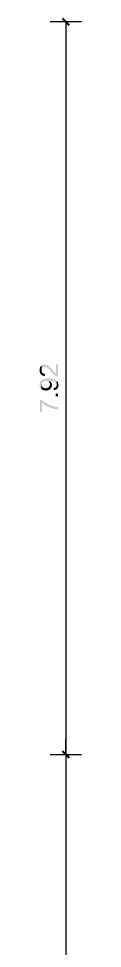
# Model space of a CAD drawing. Header units: millimetres. Extents: x -35.3 to 0.3, y 0.4 to 20.6.
# Drawn here: x -13.903 to -13.724, y 4.427 to 8.386 of the extents above; entities that cross this region are included whole.
import ezdxf

# ---------------------------------------------------------------- set-up
doc = ezdxf.new("R2010")
doc.units = ezdxf.units.MM
doc.layers.add('PDF _Geometria', color=7, linetype='Continuous')
doc.layers.add('PDF _Riempimenti solidi', color=7, linetype='Continuous')

msp = doc.modelspace()

# ---------------------------------------------------------------- hatches: boundary and pattern name
at = {"layer": 'PDF _Riempimenti solidi', "transparency": 33554559}
for points in [[(-13.9027, 6.8893), (-13.9027, 6.8843), (-13.9018, 6.8827), (-13.9018, 6.8802), (-13.901, 6.8785), (-13.9002, 6.876), (-13.8993, 6.8743), (-13.8977, 6.8727), (-13.8968, 6.871), (-13.8952, 6.8702), (-13.8943, 6.8685), (-13.891, 6.8668), (-13.8885, 6.866), (-13.8868, 6.8652), (-13.8843, 6.8643), (-13.8818, 6.8643), (-13.8802, 6.8635), (-13.8785, 6.8735), (-13.881, 6.8735), (-13.8835, 6.8743), (-13.8852, 6.8743), (-13.8868, 6.8752), (-13.8885, 6.8768), (-13.8902, 6.8777), (-13.891, 6.8793), (-13.8927, 6.881), (-13.8935, 6.8827), (-13.8943, 6.8843), (-13.8943, 6.9085), (-13.896, 6.9068), (-13.8977, 6.9052), (-13.8985, 6.9035), (-13.9002, 6.9018), (-13.901, 6.9002), (-13.901, 6.8985), (-13.9018, 6.896), (-13.9027, 6.8943), (-13.9027, 6.8918)], [(-13.8943, 6.9085), (-13.8943, 6.8893), (-13.8943, 6.8927), (-13.8935, 6.8943), (-13.8927, 6.896), (-13.8918, 6.8985), (-13.891, 6.9002), (-13.8902, 6.9002), (-13.8885, 6.901), (-13.8868, 6.9027), (-13.8852, 6.9035), (-13.8777, 6.9035), (-13.8752, 6.9027), (-13.8735, 6.9018), (-13.871, 6.901), (-13.8693, 6.8993), (-13.8685, 6.8985), (-13.8668, 6.8977), (-13.866, 6.896), (-13.8643, 6.8952), (-13.8577, 6.8885), (-13.856, 6.886), (-13.8543, 6.8843), (-13.8527, 6.8818), (-13.846, 6.8752), (-13.8452, 6.8735), (-13.8435, 6.8718), (-13.8418, 6.8702), (-13.841, 6.8693), (-13.8393, 6.8685), (-13.8377, 6.8668), (-13.836, 6.866), (-13.8343, 6.8643), (-13.8318, 6.8635), (-13.8302, 6.8627), (-13.8277, 6.8618), (-13.8235, 6.8618), (-13.8235, 6.9135), (-13.8327, 6.9135), (-13.8327, 6.8752), (-13.8343, 6.8768), (-13.836, 6.8777), (-13.8377, 6.8793), (-13.8385, 6.8802), (-13.8393, 6.881), (-13.8427, 6.8843), (-13.8443, 6.886), (-13.846, 6.8877), (-13.8477, 6.8902), (-13.8485, 6.891), (-13.8502, 6.8935), (-13.8585, 6.9018), (-13.8593, 6.9035), (-13.861, 6.9043), (-13.8618, 6.9052), (-13.8627, 6.906), (-13.8643, 6.9077), (-13.866, 6.9085), (-13.8677, 6.9102), (-13.871, 6.9118), (-13.8718, 6.9118), (-13.8743, 6.9127), (-13.876, 6.9135), (-13.8852, 6.9135), (-13.8877, 6.9127), (-13.8927, 6.9102)], [(-13.9027, 6.8268), (-13.9027, 6.8243), (-13.9018, 6.8218), (-13.9018, 6.8202), (-13.901, 6.8177), (-13.9002, 6.816), (-13.8993, 6.8143), (-13.8985, 6.8127), (-13.8952, 6.8093), (-13.8943, 6.8285), (-13.8943, 6.8318), (-13.8935, 6.8335), (-13.8927, 6.8352), (-13.8893, 6.8385), (-13.8885, 6.8393), (-13.8868, 6.841), (-13.8852, 6.8418), (-13.8835, 6.8427), (-13.881, 6.8427), (-13.8785, 6.8435), (-13.8752, 6.8435), (-13.8727, 6.8427), (-13.8702, 6.8427), (-13.8635, 6.8393), (-13.8627, 6.8377), (-13.861, 6.836), (-13.8602, 6.8443), (-13.8535, 6.8443), (-13.851, 6.8435), (-13.8493, 6.8435), (-13.8468, 6.8427), (-13.8452, 6.8427), (-13.8435, 6.8418), (-13.841, 6.841), (-13.8377, 6.8393), (-13.8368, 6.8385), (-13.8352, 6.8368), (-13.8335, 6.836), (-13.8318, 6.8335), (-13.831, 6.8327), (-13.831, 6.8302), (-13.8302, 6.8285), (-13.8302, 6.826), (-13.8293, 6.8435), (-13.8327, 6.8468), (-13.836, 6.8485), (-13.8385, 6.8502), (-13.8402, 6.851), (-13.8427, 6.851), (-13.846, 6.8527), (-13.8502, 6.8527), (-13.8518, 6.8535), (-13.8593, 6.8535), (-13.8618, 6.8543), (-13.8677, 6.8543), (-13.871, 6.8535), (-13.8777, 6.8535), (-13.8793, 6.8527), (-13.8818, 6.8527), (-13.8852, 6.851), (-13.8868, 6.851), (-13.8893, 6.8493), (-13.891, 6.8485), (-13.8927, 6.8468), (-13.8943, 6.846), (-13.896, 6.8443), (-13.8968, 6.8427), (-13.8985, 6.841), (-13.8993, 6.8393), (-13.9002, 6.8377), (-13.901, 6.8352), (-13.9018, 6.8335), (-13.9018, 6.831), (-13.9027, 6.8293)], [(-13.8952, 6.8093), (-13.8943, 6.8085), (-13.8927, 6.8068), (-13.891, 6.806), (-13.8885, 6.8052), (-13.8868, 6.8043), (-13.8852, 6.8035), (-13.8827, 6.8027), (-13.8785, 6.8027), (-13.876, 6.8018), (-13.8752, 6.8018), (-13.8727, 6.8027), (-13.8702, 6.8027), (-13.8677, 6.8035), (-13.866, 6.8035), (-13.8643, 6.8043), (-13.8618, 6.8052), (-13.8602, 6.8068), (-13.8585, 6.8077), (-13.8577, 6.8093), (-13.8585, 6.8277), (-13.8585, 6.826), (-13.8593, 6.8243), (-13.8602, 6.8218), (-13.861, 6.8202), (-13.8618, 6.8185), (-13.8635, 6.8168), (-13.8635, 6.816), (-13.8668, 6.8143), (-13.8693, 6.8135), (-13.871, 6.8127), (-13.8735, 6.8127), (-13.876, 6.8118), (-13.8777, 6.8118), (-13.8802, 6.8127), (-13.8818, 6.8127), (-13.8843, 6.8135), (-13.886, 6.8143), (-13.8877, 6.816), (-13.8893, 6.8168), (-13.891, 6.8185), (-13.8918, 6.8202), (-13.8935, 6.8218), (-13.8943, 6.8243), (-13.8943, 6.8285)], [(-13.861, 6.836), (-13.8602, 6.8343), (-13.8593, 6.8327), (-13.8585, 6.8302), (-13.8585, 6.8277), (-13.8577, 6.8093), (-13.856, 6.8102), (-13.8552, 6.8118), (-13.8535, 6.8135), (-13.8527, 6.8152), (-13.8518, 6.8168), (-13.851, 6.8193), (-13.8502, 6.821), (-13.8502, 6.8285), (-13.851, 6.8302), (-13.851, 6.8327), (-13.8518, 6.8343), (-13.8535, 6.8368), (-13.8543, 6.8385), (-13.856, 6.8402), (-13.8568, 6.8418), (-13.8585, 6.8435), (-13.8602, 6.8443)], [(-13.8427, 6.8127), (-13.8418, 6.8035), (-13.8402, 6.8035), (-13.8377, 6.8043), (-13.836, 6.8052), (-13.8335, 6.806), (-13.8302, 6.8077), (-13.8285, 6.8093), (-13.8277, 6.811), (-13.8268, 6.8118), (-13.8252, 6.8135), (-13.8243, 6.8152), (-13.8235, 6.8168), (-13.8227, 6.8193), (-13.8227, 6.821), (-13.8218, 6.8235), (-13.8218, 6.8268), (-13.8227, 6.8293), (-13.8227, 6.831), (-13.8235, 6.8335), (-13.8235, 6.8352), (-13.8243, 6.8377), (-13.826, 6.8393), (-13.8268, 6.841), (-13.8277, 6.8427), (-13.8293, 6.8435), (-13.8302, 6.826), (-13.8302, 6.8227), (-13.831, 6.821), (-13.8318, 6.8193), (-13.8327, 6.8177), (-13.8343, 6.816), (-13.8377, 6.8143), (-13.8402, 6.8135)], [(-13.8235, 6.7777), (-13.8235, 6.7885), (-13.8343, 6.7885), (-13.8343, 6.7777)], [(-13.901, 6.7618), (-13.901, 6.711), (-13.8918, 6.711), (-13.8918, 6.7502), (-13.8918, 6.7493), (-13.8902, 6.7485), (-13.8868, 6.7452), (-13.8852, 6.7443), (-13.8835, 6.7427), (-13.881, 6.7418), (-13.8793, 6.741), (-13.8777, 6.7393), (-13.8752, 6.7385), (-13.8735, 6.7368), (-13.871, 6.736), (-13.8702, 6.7352), (-13.8668, 6.7335), (-13.8643, 6.7327), (-13.8627, 6.7318), (-13.8602, 6.731), (-13.8585, 6.7302), (-13.856, 6.7293), (-13.8543, 6.7285), (-13.8518, 6.7277), (-13.8502, 6.7268), (-13.8477, 6.7268), (-13.846, 6.726), (-13.8452, 6.726), (-13.8402, 6.7243), (-13.8377, 6.7243), (-13.8352, 6.7235), (-13.8335, 6.7235), (-13.831, 6.7227), (-13.8252, 6.7227), (-13.8235, 6.7218), (-13.8235, 6.7318), (-13.826, 6.7327), (-13.8302, 6.7327), (-13.8327, 6.7335), (-13.8368, 6.7335), (-13.8393, 6.7343), (-13.841, 6.7352), (-13.8435, 6.7352), (-13.8452, 6.736), (-13.846, 6.736), (-13.8485, 6.7368), (-13.8502, 6.7377), (-13.8527, 6.7385), (-13.8543, 6.7393), (-13.8568, 6.7393), (-13.8602, 6.741), (-13.8627, 6.7427), (-13.8643, 6.7435), (-13.8668, 6.7443), (-13.8702, 6.746), (-13.8727, 6.7477), (-13.8743, 6.7485), (-13.8768, 6.7493), (-13.8785, 6.751), (-13.8802, 6.7518), (-13.8827, 6.7535), (-13.8843, 6.7543), (-13.886, 6.756), (-13.8877, 6.7568), (-13.8893, 6.7585), (-13.891, 6.7593), (-13.8927, 6.761), (-13.8935, 6.7618)]]:
    msp.add_hatch(color=256, dxfattribs=at).paths.add_polyline_path(points)

# ---------------------------------------------------------------- linework, layer by layer
at = {"layer": 'PDF _Geometria', "lineweight": 25}
for points in [[(-13.7243, 8.3718), (-13.8568, 8.3718)], [(-13.791, 8.3718), (-13.791, 5.3193), (-13.791, 5.2535), (-13.791, 5.3193), (-13.791, 5.2535), (-13.791, 5.1868), (-13.791, 2.911), (-13.791, 2.8443), (-13.791, 2.1235)], [(-13.8568, 5.2535), (-13.7243, 5.2535)]]:
    msp.add_lwpolyline(points, dxfattribs=at)
at = {"layer": 'PDF _Geometria', "lineweight": 50}
for points in [[(-13.7768, 8.3577), (-13.8043, 8.386)], [(-13.8043, 5.2677), (-13.7768, 5.2393)]]:
    msp.add_lwpolyline(points, dxfattribs=at)

doc.saveas('drawing.dxf')
